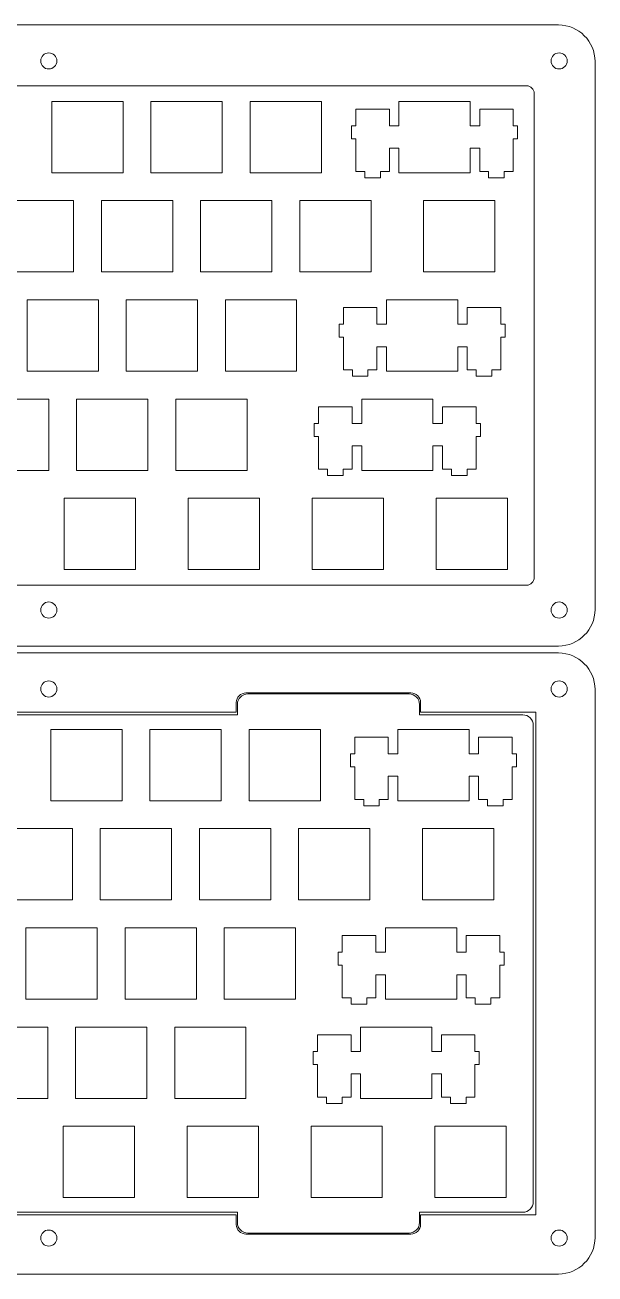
# Model space of a CAD drawing. Header units: millimetres. Extents: x 515 to 825, y -511 to -271.
# Drawn here: x 715.7 to 825.2, y -510.9 to -271.1 of the extents above; entities that cross this region are included whole.
import ezdxf

# ---------------------------------------------------------------- set-up
doc = ezdxf.new("R2010")
doc.units = ezdxf.units.MM
doc.header["$MEASUREMENT"] = 0
doc.layers.add('Layer 1', color=7, linetype='Continuous')

msp = doc.modelspace()

# ---------------------------------------------------------------- linework, layer by layer
at = {"layer": 'Layer 1', "color": 250, "lineweight": 9}
for points, knots in [([(522.4744, -271.1261), (522.4744, -271.1261), (818.2206, -271.1261), (818.2206, -271.1261), (822.0707, -271.1261), (825.2207, -274.2761), (825.2207, -278.1261), (825.2207, -278.1261), (825.2207, -383.3615), (825.2207, -383.3615), (825.2207, -387.2115), (822.0707, -390.3615), (818.2206, -390.3615), (818.2206, -390.3615), (522.4744, -390.3615), (522.4744, -390.3615), (518.6243, -390.3615), (515.4743, -387.2115), (515.4743, -383.3615), (515.4743, -383.3615), (515.4743, -278.1261), (515.4743, -278.1261), (515.4743, -274.2761), (518.6243, -271.1261), (522.4744, -271.1261)], [0, 0, 0, 0, 0.125, 0.125, 0.125, 0.25, 0.25, 0.25, 0.375, 0.375, 0.375, 0.5, 0.5, 0.5, 0.625, 0.625, 0.625, 0.75, 0.75, 0.75, 0.875, 0.875, 0.875, 1, 1, 1, 1]), ([(720.2785, -276.4762), (719.4225, -276.4762), (718.7286, -277.1701), (718.7286, -278.026), (718.7286, -278.8823), (719.4225, -279.576), (720.2785, -279.576), (721.1345, -279.5762), (721.8284, -278.8823), (721.8284, -278.0262), (721.8284, -277.1701), (721.1345, -276.4762), (720.2785, -276.4762)], [0, 0, 0, 0, 0.25, 0.25, 0.25, 0.5, 0.5, 0.5, 0.75, 0.75, 0.75, 1, 1, 1, 1]), ([(818.3214, -276.4762), (817.4655, -276.4762), (816.7718, -277.1701), (816.7718, -278.026), (816.7718, -278.8823), (817.4655, -279.576), (818.3214, -279.576), (819.1773, -279.5762), (819.8709, -278.8823), (819.8709, -278.0262), (819.8709, -277.1701), (819.1773, -276.4762), (818.3214, -276.4762)], [0, 0, 0, 0, 0.25, 0.25, 0.25, 0.5, 0.5, 0.5, 0.75, 0.75, 0.75, 1, 1, 1, 1]), ([(528.6487, -282.7938), (528.6487, -282.7938), (812.0464, -282.7938), (812.0464, -282.7938), (812.8721, -282.7938), (813.5473, -283.4686), (813.5473, -284.294), (813.5473, -284.294), (813.5473, -377.1934), (813.5473, -377.1934), (813.5473, -378.0187), (812.8721, -378.6936), (812.0464, -378.6936), (812.0464, -378.6936), (528.6487, -378.6936), (528.6487, -378.6936), (527.823, -378.6936), (527.1478, -378.0187), (527.1478, -377.1934), (527.1478, -377.1934), (527.1478, -284.294), (527.1478, -284.294), (527.1478, -283.4686), (527.823, -282.7938), (528.6487, -282.7938)], [0, 0, 0, 0, 0.125, 0.125, 0.125, 0.25, 0.25, 0.25, 0.375, 0.375, 0.375, 0.5, 0.5, 0.5, 0.625, 0.625, 0.625, 0.75, 0.75, 0.75, 0.875, 0.875, 0.875, 1, 1, 1, 1]), ([(720.2778, -381.9114), (719.4225, -381.9114), (718.7288, -382.6055), (718.7288, -383.4616), (718.7288, -384.3176), (719.4225, -385.0112), (720.2778, -385.0112), (721.135, -385.0116), (721.8286, -384.3176), (721.8286, -383.4616), (721.8286, -382.6055), (721.135, -381.9114), (720.2778, -381.9114)], [0, 0, 0, 0, 0.25, 0.25, 0.25, 0.5, 0.5, 0.5, 0.75, 0.75, 0.75, 1, 1, 1, 1]), ([(818.3206, -381.9114), (817.4647, -381.9114), (816.771, -382.6053), (816.771, -383.4612), (816.771, -384.3175), (817.4647, -385.0112), (818.3206, -385.0112), (819.1764, -385.0114), (819.8701, -384.3175), (819.8701, -383.4614), (819.8701, -382.6053), (819.1764, -381.9114), (818.3206, -381.9114)], [0, 0, 0, 0, 0.25, 0.25, 0.25, 0.5, 0.5, 0.5, 0.75, 0.75, 0.75, 1, 1, 1, 1]), ([(522.4744, -391.7051), (522.4744, -391.7051), (818.2206, -391.7051), (818.2206, -391.7051), (822.0707, -391.7051), (825.2207, -394.8551), (825.2207, -398.7051), (825.2207, -398.7051), (825.2207, -503.9405), (825.2207, -503.9405), (825.2207, -507.7905), (822.0707, -510.9405), (818.2206, -510.9405), (818.2206, -510.9405), (522.4744, -510.9405), (522.4744, -510.9405), (518.6243, -510.9405), (515.4743, -507.7905), (515.4743, -503.9405), (515.4743, -503.9405), (515.4743, -398.7051), (515.4743, -398.7051), (515.4743, -394.8551), (518.6243, -391.7051), (522.4744, -391.7051)], [0, 0, 0, 0, 0.125, 0.125, 0.125, 0.25, 0.25, 0.25, 0.375, 0.375, 0.375, 0.5, 0.5, 0.5, 0.625, 0.625, 0.625, 0.75, 0.75, 0.75, 0.875, 0.875, 0.875, 1, 1, 1, 1]), ([(720.2785, -397.0552), (719.4224, -397.0552), (718.7285, -397.7491), (718.7285, -398.605), (718.7285, -399.4613), (719.4224, -400.155), (720.2785, -400.155), (721.1346, -400.1552), (721.8285, -399.4613), (721.8285, -398.6052), (721.8285, -397.7491), (721.1346, -397.0552), (720.2785, -397.0552)], [0, 0, 0, 0, 0.25, 0.25, 0.25, 0.5, 0.5, 0.5, 0.75, 0.75, 0.75, 1, 1, 1, 1]), ([(818.3214, -397.0552), (817.4653, -397.0552), (816.7714, -397.7491), (816.7714, -398.605), (816.7714, -399.4613), (817.4653, -400.155), (818.3214, -400.155), (819.1775, -400.1552), (819.8714, -399.4613), (819.8714, -398.6052), (819.8714, -397.7491), (819.1775, -397.0552), (818.3214, -397.0552)], [0, 0, 0, 0, 0.25, 0.25, 0.25, 0.5, 0.5, 0.5, 0.75, 0.75, 0.75, 1, 1, 1, 1]), ([(688.0468, -403.0723), (709.9951, -403.0723), (737.5737, -403.0723), (756.304, -403.0723), (756.304, -403.0723), (756.304, -401.2223), (756.304, -401.2223), (756.304, -400.2048), (757.1365, -399.3723), (758.154, -399.3723), (758.154, -399.3723), (789.854, -399.3723), (789.854, -399.3723), (790.8715, -399.3723), (791.704, -400.2048), (791.704, -401.2223), (791.704, -401.2223), (791.704, -403.0723), (791.704, -403.0723), (809.1876, -403.0723), (813.8483, -403.0723), (813.8483, -403.0723), (813.8483, -403.0723), (813.8483, -499.5739), (813.8483, -499.5739), (813.8483, -499.5739), (809.1876, -499.5739), (791.704, -499.5739), (791.704, -499.5739), (791.704, -501.4239), (791.704, -501.4239), (791.704, -502.4414), (790.8715, -503.2739), (789.854, -503.2739), (789.854, -503.2739), (758.154, -503.2739), (758.154, -503.2739), (757.1365, -503.2739), (756.304, -502.4414), (756.304, -501.4239), (756.304, -501.4239), (756.304, -499.5739), (756.304, -499.5739), (737.5737, -499.5739), (709.9951, -499.5739), (688.0468, -499.5739), (688.0468, -499.5739), (688.0468, -501.4239), (688.0468, -501.4239), (688.0468, -502.4414), (687.2143, -503.2739), (686.1968, -503.2739), (686.1968, -503.2739), (654.4968, -503.2739), (654.4968, -503.2739), (653.4793, -503.2739), (652.6468, -502.4414), (652.6468, -501.4239), (652.6468, -501.4239), (652.6468, -499.5739), (652.6468, -499.5739), (630.7023, -499.5739), (603.1281, -499.5739), (584.4008, -499.5739), (584.4008, -499.5739), (584.4008, -501.4239), (584.4008, -501.4239), (584.4008, -502.4414), (583.5683, -503.2739), (582.5508, -503.2739), (582.5508, -503.2739), (550.8508, -503.2739), (550.8508, -503.2739), (549.8333, -503.2739), (549.0008, -502.4414), (549.0008, -501.4239), (549.0008, -501.4239), (549.0008, -499.5739), (549.0008, -499.5739), (531.5172, -499.5739), (526.8557, -499.5739), (526.8557, -499.5739), (526.8557, -499.5739), (526.8557, -403.0723), (526.8557, -403.0723), (526.8557, -403.0723), (531.5172, -403.0723), (549.0008, -403.0723), (549.0008, -403.0723), (549.0008, -401.2223), (549.0008, -401.2223), (549.0008, -400.2048), (549.8333, -399.3723), (550.8508, -399.3723), (550.8508, -399.3723), (582.5508, -399.3723), (582.5508, -399.3723), (583.5683, -399.3723), (584.4008, -400.2048), (584.4008, -401.2223), (584.4008, -401.2223), (584.4008, -403.0723), (584.4008, -403.0723), (603.1281, -403.0723), (630.7023, -403.0723), (652.6468, -403.0723), (652.6468, -403.0723), (652.6468, -401.2223), (652.6468, -401.2223), (652.6468, -400.2048), (653.4793, -399.3723), (654.4968, -399.3723), (654.4968, -399.3723), (686.1968, -399.3723), (686.1968, -399.3723), (687.2143, -399.3723), (688.0468, -400.2048), (688.0468, -401.2223), (688.0468, -401.2223), (688.0468, -403.0723), (688.0468, -403.0723)], [0, 0, 0, 0, 0.025, 0.025, 0.025, 0.05, 0.05, 0.05, 0.075, 0.075, 0.075, 0.1, 0.1, 0.1, 0.125, 0.125, 0.125, 0.15, 0.15, 0.15, 0.175, 0.175, 0.175, 0.2, 0.2, 0.2, 0.225, 0.225, 0.225, 0.25, 0.25, 0.25, 0.275, 0.275, 0.275, 0.3, 0.3, 0.3, 0.325, 0.325, 0.325, 0.35, 0.35, 0.35, 0.375, 0.375, 0.375, 0.4, 0.4, 0.4, 0.425, 0.425, 0.425, 0.45, 0.45, 0.45, 0.475, 0.475, 0.475, 0.5, 0.5, 0.5, 0.525, 0.525, 0.525, 0.55, 0.55, 0.55, 0.575, 0.575, 0.575, 0.6, 0.6, 0.6, 0.625, 0.625, 0.625, 0.65, 0.65, 0.65, 0.675, 0.675, 0.675, 0.7, 0.7, 0.7, 0.725, 0.725, 0.725, 0.75, 0.75, 0.75, 0.775, 0.775, 0.775, 0.8, 0.8, 0.8, 0.825, 0.825, 0.825, 0.85, 0.85, 0.85, 0.875, 0.875, 0.875, 0.9, 0.9, 0.9, 0.925, 0.925, 0.925, 0.95, 0.95, 0.95, 0.975, 0.975, 0.975, 1, 1, 1, 1]), ([(687.8468, -403.5721), (687.8468, -403.5721), (687.8468, -401.5721), (687.8468, -401.5721), (687.8468, -400.4721), (686.9467, -399.5721), (685.8469, -399.5721), (685.8469, -399.5721), (654.8466, -399.5721), (654.8466, -399.5721), (653.7469, -399.5721), (652.8468, -400.4721), (652.8468, -401.5721), (652.8468, -401.5721), (652.8468, -403.5721), (652.8468, -403.5721), (652.8468, -403.5721), (584.2008, -403.5721), (584.2008, -403.5721), (584.2008, -403.5721), (584.2008, -401.5721), (584.2008, -401.5721), (584.2008, -400.4721), (583.3007, -399.5721), (582.2009, -399.5721), (582.2009, -399.5721), (551.2007, -399.5721), (551.2007, -399.5721), (550.1009, -399.5721), (549.2008, -400.4721), (549.2008, -401.5721), (549.2008, -401.5721), (549.2008, -403.5721), (549.2008, -403.5721), (549.2008, -403.5721), (529.356, -403.5721), (529.356, -403.5721), (528.2559, -403.5721), (527.3559, -404.4721), (527.3559, -405.5721), (527.3559, -405.5721), (527.3559, -497.0741), (527.3559, -497.0741), (527.3559, -498.1741), (528.2559, -499.0741), (529.356, -499.0741), (529.356, -499.0741), (549.2008, -499.0741), (549.2008, -499.0741), (549.2008, -499.0741), (549.2008, -501.0741), (549.2008, -501.0741), (549.2008, -502.1741), (550.1009, -503.0741), (551.2007, -503.0741), (551.2007, -503.0741), (582.2009, -503.0741), (582.2009, -503.0741), (583.3007, -503.0741), (584.2008, -502.1741), (584.2008, -501.0741), (584.2008, -501.0741), (584.2008, -499.0741), (584.2008, -499.0741), (584.2008, -499.0741), (652.8468, -499.0741), (652.8468, -499.0741), (652.8468, -499.0741), (652.8468, -501.0741), (652.8468, -501.0741), (652.8468, -502.1741), (653.7469, -503.0741), (654.8466, -503.0741), (654.8466, -503.0741), (685.8469, -503.0741), (685.8469, -503.0741), (686.9467, -503.0741), (687.8468, -502.1741), (687.8468, -501.0741), (687.8468, -501.0741), (687.8468, -499.0741), (687.8468, -499.0741), (687.8468, -499.0741), (756.504, -499.0741), (756.504, -499.0741), (756.504, -499.0741), (756.504, -501.0741), (756.504, -501.0741), (756.504, -502.1741), (757.4041, -503.0741), (758.5039, -503.0741), (758.5039, -503.0741), (789.5041, -503.0741), (789.5041, -503.0741), (790.6039, -503.0741), (791.504, -502.1741), (791.504, -501.0741), (791.504, -501.0741), (791.504, -499.0741), (791.504, -499.0741), (791.504, -499.0741), (811.3488, -499.0741), (811.3488, -499.0741), (812.4489, -499.0741), (813.3489, -498.1741), (813.3489, -497.0741), (813.3489, -497.0741), (813.3489, -405.5721), (813.3489, -405.5721), (813.3489, -404.4721), (812.4489, -403.5721), (811.3488, -403.5721), (811.3488, -403.5721), (791.504, -403.5721), (791.504, -403.5721), (791.504, -403.5721), (791.504, -401.5721), (791.504, -401.5721), (791.504, -400.4721), (790.6039, -399.5721), (789.5041, -399.5721), (789.5041, -399.5721), (758.5039, -399.5721), (758.5039, -399.5721), (757.4041, -399.5721), (756.504, -400.4721), (756.504, -401.5721), (756.504, -401.5721), (756.504, -403.5721), (756.504, -403.5721), (756.504, -403.5721), (687.8468, -403.5721), (687.8468, -403.5721)], [0, 0, 0, 0, 0.02272727, 0.02272727, 0.02272727, 0.04545455, 0.04545455, 0.04545455, 0.06818182, 0.06818182, 0.06818182, 0.09090909, 0.09090909, 0.09090909, 0.11363636, 0.11363636, 0.11363636, 0.13636364, 0.13636364, 0.13636364, 0.15909091, 0.15909091, 0.15909091, 0.18181818, 0.18181818, 0.18181818, 0.20454545, 0.20454545, 0.20454545, 0.22727273, 0.22727273, 0.22727273, 0.25, 0.25, 0.25, 0.27272727, 0.27272727, 0.27272727, 0.29545455, 0.29545455, 0.29545455, 0.31818182, 0.31818182, 0.31818182, 0.34090909, 0.34090909, 0.34090909, 0.36363636, 0.36363636, 0.36363636, 0.38636364, 0.38636364, 0.38636364, 0.40909091, 0.40909091, 0.40909091, 0.43181818, 0.43181818, 0.43181818, 0.45454545, 0.45454545, 0.45454545, 0.47727273, 0.47727273, 0.47727273, 0.5, 0.5, 0.5, 0.52272727, 0.52272727, 0.52272727, 0.54545455, 0.54545455, 0.54545455, 0.56818182, 0.56818182, 0.56818182, 0.59090909, 0.59090909, 0.59090909, 0.61363636, 0.61363636, 0.61363636, 0.63636364, 0.63636364, 0.63636364, 0.65909091, 0.65909091, 0.65909091, 0.68181818, 0.68181818, 0.68181818, 0.70454545, 0.70454545, 0.70454545, 0.72727273, 0.72727273, 0.72727273, 0.75, 0.75, 0.75, 0.77272727, 0.77272727, 0.77272727, 0.79545455, 0.79545455, 0.79545455, 0.81818182, 0.81818182, 0.81818182, 0.84090909, 0.84090909, 0.84090909, 0.86363636, 0.86363636, 0.86363636, 0.88636364, 0.88636364, 0.88636364, 0.90909091, 0.90909091, 0.90909091, 0.93181818, 0.93181818, 0.93181818, 0.95454545, 0.95454545, 0.95454545, 0.97727273, 0.97727273, 0.97727273, 1, 1, 1, 1]), ([(720.2778, -502.4904), (719.4224, -502.4904), (718.7287, -503.1845), (718.7287, -504.0406), (718.7287, -504.8966), (719.4224, -505.5902), (720.2778, -505.5902), (721.135, -505.5906), (721.8287, -504.8966), (721.8287, -504.0406), (721.8287, -503.1845), (721.135, -502.4904), (720.2778, -502.4904)], [0, 0, 0, 0, 0.25, 0.25, 0.25, 0.5, 0.5, 0.5, 0.75, 0.75, 0.75, 1, 1, 1, 1]), ([(818.3205, -502.4904), (817.4644, -502.4904), (816.7705, -503.1843), (816.7705, -504.0402), (816.7705, -504.8965), (817.4644, -505.5902), (818.3205, -505.5902), (819.1766, -505.5904), (819.8705, -504.8965), (819.8705, -504.0404), (819.8705, -503.1843), (819.1766, -502.4904), (818.3205, -502.4904)], [0, 0, 0, 0, 0.25, 0.25, 0.25, 0.5, 0.5, 0.5, 0.75, 0.75, 0.75, 1, 1, 1, 1])]:
    msp.add_open_spline(points, degree=3, knots=knots, dxfattribs=at)
for points in [[(720.86, -299.4932), (720.86, -299.4932), (720.86, -285.7941), (720.86, -285.7941)], [(720.86, -285.7941), (720.86, -285.7941), (734.559, -285.7941), (734.559, -285.7941)], [(734.559, -285.7941), (734.559, -285.7941), (734.559, -299.4932), (734.559, -299.4932)], [(739.91, -299.4932), (739.91, -299.4932), (739.91, -285.7941), (739.91, -285.7941)], [(739.91, -285.7941), (739.91, -285.7941), (753.609, -285.7941), (753.609, -285.7941)], [(753.609, -285.7941), (753.609, -285.7941), (753.609, -299.4932), (753.609, -299.4932)], [(758.96, -299.4932), (758.96, -299.4932), (758.96, -285.7941), (758.96, -285.7941)], [(758.96, -285.7941), (758.96, -285.7941), (772.659, -285.7941), (772.659, -285.7941)], [(772.659, -285.7941), (772.659, -285.7941), (772.659, -299.4932), (772.659, -299.4932)], [(779.26, -287.2631), (779.26, -287.2631), (779.26, -290.4934), (779.26, -290.4934)], [(785.709, -287.2631), (785.709, -287.2631), (779.26, -287.2631), (779.26, -287.2631)], [(785.709, -290.4934), (785.709, -290.4934), (785.709, -287.2631), (785.709, -287.2631)], [(801.234, -285.7941), (801.234, -285.7941), (787.535, -285.7941), (787.535, -285.7941)], [(787.535, -285.7941), (787.535, -285.7941), (787.535, -290.4934), (787.535, -290.4934)], [(801.234, -290.4934), (801.234, -290.4934), (801.234, -285.7941), (801.234, -285.7941)], [(803.06, -287.2631), (803.06, -287.2631), (803.06, -290.4934), (803.06, -290.4934)], [(809.509, -287.2631), (809.509, -287.2631), (803.06, -287.2631), (803.06, -287.2631)], [(809.509, -290.4934), (809.509, -290.4934), (809.509, -287.2631), (809.509, -287.2631)], [(778.434, -290.4934), (778.434, -290.4934), (778.434, -292.9932), (778.434, -292.9932)], [(779.26, -290.4934), (779.26, -290.4934), (778.434, -290.4934), (778.434, -290.4934)], [(787.535, -290.4934), (787.535, -290.4934), (785.709, -290.4934), (785.709, -290.4934)], [(803.06, -290.4934), (803.06, -290.4934), (801.234, -290.4934), (801.234, -290.4934)], [(810.335, -290.4934), (810.335, -290.4934), (809.509, -290.4934), (809.509, -290.4934)], [(810.335, -292.9932), (810.335, -292.9932), (810.335, -290.4934), (810.335, -290.4934)], [(778.434, -292.9932), (778.434, -292.9932), (779.26, -292.9932), (779.26, -292.9932)], [(779.26, -292.9932), (779.26, -292.9932), (779.26, -299.2631), (779.26, -299.2631)], [(785.709, -294.7942), (785.709, -294.7942), (787.535, -294.7942), (787.535, -294.7942)], [(785.709, -299.2631), (785.709, -299.2631), (785.709, -294.7942), (785.709, -294.7942)], [(787.535, -294.7942), (787.535, -294.7942), (787.535, -299.4932), (787.535, -299.4932)], [(801.234, -294.7942), (801.234, -294.7942), (803.06, -294.7942), (803.06, -294.7942)], [(801.234, -299.4932), (801.234, -299.4932), (801.234, -294.7942), (801.234, -294.7942)], [(803.06, -294.7942), (803.06, -294.7942), (803.06, -299.2631), (803.06, -299.2631)], [(809.509, -292.9932), (809.509, -292.9932), (810.335, -292.9932), (810.335, -292.9932)], [(809.509, -299.2631), (809.509, -299.2631), (809.509, -292.9932), (809.509, -292.9932)], [(734.559, -299.4932), (734.559, -299.4932), (720.86, -299.4932), (720.86, -299.4932)], [(753.609, -299.4932), (753.609, -299.4932), (739.91, -299.4932), (739.91, -299.4932)], [(772.659, -299.4932), (772.659, -299.4932), (758.96, -299.4932), (758.96, -299.4932)], [(779.26, -299.2631), (779.26, -299.2631), (780.984, -299.2631), (780.984, -299.2631)], [(780.984, -299.2631), (780.984, -299.2631), (780.984, -300.4633), (780.984, -300.4633)], [(783.984, -299.2631), (783.984, -299.2631), (785.709, -299.2631), (785.709, -299.2631)], [(783.984, -300.4633), (783.984, -300.4633), (783.984, -299.2631), (783.984, -299.2631)], [(787.535, -299.4932), (787.535, -299.4932), (801.234, -299.4932), (801.234, -299.4932)], [(803.06, -299.2631), (803.06, -299.2631), (804.784, -299.2631), (804.784, -299.2631)], [(804.784, -299.2631), (804.784, -299.2631), (804.784, -300.4633), (804.784, -300.4633)], [(807.784, -299.2631), (807.784, -299.2631), (809.509, -299.2631), (809.509, -299.2631)], [(807.784, -300.4633), (807.784, -300.4633), (807.784, -299.2631), (807.784, -299.2631)], [(780.984, -300.4633), (780.984, -300.4633), (783.984, -300.4633), (783.984, -300.4633)], [(804.784, -300.4633), (804.784, -300.4633), (807.784, -300.4633), (807.784, -300.4633)], [(711.335, -304.8441), (711.335, -304.8441), (725.034, -304.8441), (725.034, -304.8441)], [(725.034, -304.8441), (725.034, -304.8441), (725.034, -318.5432), (725.034, -318.5432)], [(730.385, -318.5432), (730.385, -318.5432), (730.385, -304.8441), (730.385, -304.8441)], [(730.385, -304.8441), (730.385, -304.8441), (744.084, -304.8441), (744.084, -304.8441)], [(744.084, -304.8441), (744.084, -304.8441), (744.084, -318.5432), (744.084, -318.5432)], [(749.435, -318.5432), (749.435, -318.5432), (749.435, -304.8441), (749.435, -304.8441)], [(749.435, -304.8441), (749.435, -304.8441), (763.134, -304.8441), (763.134, -304.8441)], [(763.134, -304.8441), (763.134, -304.8441), (763.134, -318.5432), (763.134, -318.5432)], [(768.485, -318.5432), (768.485, -318.5432), (768.485, -304.8441), (768.485, -304.8441)], [(768.485, -304.8441), (768.485, -304.8441), (782.184, -304.8441), (782.184, -304.8441)], [(782.184, -304.8441), (782.184, -304.8441), (782.184, -318.5432), (782.184, -318.5432)], [(792.296, -318.5432), (792.296, -318.5432), (792.296, -304.8441), (792.296, -304.8441)], [(792.296, -304.8441), (792.296, -304.8441), (805.997, -304.8441), (805.997, -304.8441)], [(805.997, -304.8441), (805.997, -304.8441), (805.997, -318.5432), (805.997, -318.5432)], [(725.034, -318.5432), (725.034, -318.5432), (711.335, -318.5432), (711.335, -318.5432)], [(744.084, -318.5432), (744.084, -318.5432), (730.385, -318.5432), (730.385, -318.5432)], [(763.134, -318.5432), (763.134, -318.5432), (749.435, -318.5432), (749.435, -318.5432)], [(782.184, -318.5432), (782.184, -318.5432), (768.485, -318.5432), (768.485, -318.5432)], [(805.997, -318.5432), (805.997, -318.5432), (792.296, -318.5432), (792.296, -318.5432)], [(716.096, -337.5932), (716.096, -337.5932), (716.096, -323.8941), (716.096, -323.8941)], [(716.096, -323.8941), (716.096, -323.8941), (729.797, -323.8941), (729.797, -323.8941)], [(729.797, -323.8941), (729.797, -323.8941), (729.797, -337.5932), (729.797, -337.5932)], [(735.146, -337.5932), (735.146, -337.5932), (735.146, -323.8941), (735.146, -323.8941)], [(735.146, -323.8941), (735.146, -323.8941), (748.847, -323.8941), (748.847, -323.8941)], [(748.847, -323.8941), (748.847, -323.8941), (748.847, -337.5932), (748.847, -337.5932)], [(754.196, -337.5932), (754.196, -337.5932), (754.196, -323.8941), (754.196, -323.8941)], [(754.196, -323.8941), (754.196, -323.8941), (767.897, -323.8941), (767.897, -323.8941)], [(767.897, -323.8941), (767.897, -323.8941), (767.897, -337.5932), (767.897, -337.5932)], [(776.877, -325.3631), (776.877, -325.3631), (776.877, -328.5934), (776.877, -328.5934)], [(783.328, -325.3631), (783.328, -325.3631), (776.877, -325.3631), (776.877, -325.3631)], [(783.328, -328.5934), (783.328, -328.5934), (783.328, -325.3631), (783.328, -325.3631)], [(798.853, -323.8941), (798.853, -323.8941), (785.152, -323.8941), (785.152, -323.8941)], [(785.152, -323.8941), (785.152, -323.8941), (785.152, -328.5934), (785.152, -328.5934)], [(798.853, -328.5934), (798.853, -328.5934), (798.853, -323.8941), (798.853, -323.8941)], [(800.677, -325.3631), (800.677, -325.3631), (800.677, -328.5934), (800.677, -328.5934)], [(807.128, -325.3631), (807.128, -325.3631), (800.677, -325.3631), (800.677, -325.3631)], [(807.128, -328.5934), (807.128, -328.5934), (807.128, -325.3631), (807.128, -325.3631)], [(776.052, -328.5934), (776.052, -328.5934), (776.052, -331.0932), (776.052, -331.0932)], [(776.877, -328.5934), (776.877, -328.5934), (776.052, -328.5934), (776.052, -328.5934)], [(785.152, -328.5934), (785.152, -328.5934), (783.328, -328.5934), (783.328, -328.5934)], [(800.677, -328.5934), (800.677, -328.5934), (798.853, -328.5934), (798.853, -328.5934)], [(807.952, -328.5934), (807.952, -328.5934), (807.128, -328.5934), (807.128, -328.5934)], [(807.952, -331.0932), (807.952, -331.0932), (807.952, -328.5934), (807.952, -328.5934)], [(776.052, -331.0932), (776.052, -331.0932), (776.877, -331.0932), (776.877, -331.0932)], [(776.877, -331.0932), (776.877, -331.0932), (776.877, -337.3631), (776.877, -337.3631)], [(783.328, -332.8942), (783.328, -332.8942), (785.152, -332.8942), (785.152, -332.8942)], [(783.328, -337.3631), (783.328, -337.3631), (783.328, -332.8942), (783.328, -332.8942)], [(785.152, -332.8942), (785.152, -332.8942), (785.152, -337.5932), (785.152, -337.5932)], [(798.853, -332.8942), (798.853, -332.8942), (800.677, -332.8942), (800.677, -332.8942)], [(798.853, -337.5932), (798.853, -337.5932), (798.853, -332.8942), (798.853, -332.8942)], [(800.677, -332.8942), (800.677, -332.8942), (800.677, -337.3631), (800.677, -337.3631)], [(807.128, -331.0932), (807.128, -331.0932), (807.952, -331.0932), (807.952, -331.0932)], [(807.128, -337.3631), (807.128, -337.3631), (807.128, -331.0932), (807.128, -331.0932)], [(729.797, -337.5932), (729.797, -337.5932), (716.096, -337.5932), (716.096, -337.5932)], [(748.847, -337.5932), (748.847, -337.5932), (735.146, -337.5932), (735.146, -337.5932)], [(767.897, -337.5932), (767.897, -337.5932), (754.196, -337.5932), (754.196, -337.5932)], [(776.877, -337.3631), (776.877, -337.3631), (778.601, -337.3631), (778.601, -337.3631)], [(778.601, -337.3631), (778.601, -337.3631), (778.601, -338.5633), (778.601, -338.5633)], [(781.601, -337.3631), (781.601, -337.3631), (783.328, -337.3631), (783.328, -337.3631)], [(781.601, -338.5633), (781.601, -338.5633), (781.601, -337.3631), (781.601, -337.3631)], [(785.152, -337.5932), (785.152, -337.5932), (798.853, -337.5932), (798.853, -337.5932)], [(800.677, -337.3631), (800.677, -337.3631), (802.403, -337.3631), (802.403, -337.3631)], [(802.403, -337.3631), (802.403, -337.3631), (802.403, -338.5633), (802.403, -338.5633)], [(805.403, -337.3631), (805.403, -337.3631), (807.128, -337.3631), (807.128, -337.3631)], [(805.403, -338.5633), (805.403, -338.5633), (805.403, -337.3631), (805.403, -337.3631)], [(778.601, -338.5633), (778.601, -338.5633), (781.601, -338.5633), (781.601, -338.5633)], [(802.403, -338.5633), (802.403, -338.5633), (805.403, -338.5633), (805.403, -338.5633)], [(706.571, -342.9427), (706.571, -342.9427), (720.272, -342.9427), (720.272, -342.9427)], [(720.272, -342.9427), (720.272, -342.9427), (720.272, -356.6433), (720.272, -356.6433)], [(725.621, -356.6433), (725.621, -356.6433), (725.621, -342.9427), (725.621, -342.9427)], [(725.621, -342.9427), (725.621, -342.9427), (739.322, -342.9427), (739.322, -342.9427)], [(739.322, -342.9427), (739.322, -342.9427), (739.322, -356.6433), (739.322, -356.6433)], [(744.671, -356.6433), (744.671, -356.6433), (744.671, -342.9427), (744.671, -342.9427)], [(744.671, -342.9427), (744.671, -342.9427), (758.372, -342.9427), (758.372, -342.9427)], [(758.372, -342.9427), (758.372, -342.9427), (758.372, -356.6433), (758.372, -356.6433)], [(772.115, -344.4132), (772.115, -344.4132), (772.115, -347.6433), (772.115, -347.6433)], [(778.566, -344.4132), (778.566, -344.4132), (772.115, -344.4132), (772.115, -344.4132)], [(778.566, -347.6433), (778.566, -347.6433), (778.566, -344.4132), (778.566, -344.4132)], [(794.09, -342.9427), (794.09, -342.9427), (780.39, -342.9427), (780.39, -342.9427)], [(780.39, -342.9427), (780.39, -342.9427), (780.39, -347.6433), (780.39, -347.6433)], [(794.09, -347.6433), (794.09, -347.6433), (794.09, -342.9427), (794.09, -342.9427)], [(795.915, -344.4132), (795.915, -344.4132), (795.915, -347.6433), (795.915, -347.6433)], [(802.365, -344.4132), (802.365, -344.4132), (795.915, -344.4132), (795.915, -344.4132)], [(802.365, -347.6433), (802.365, -347.6433), (802.365, -344.4132), (802.365, -344.4132)], [(771.291, -347.6433), (771.291, -347.6433), (771.291, -350.1431), (771.291, -350.1431)], [(772.115, -347.6433), (772.115, -347.6433), (771.291, -347.6433), (771.291, -347.6433)], [(780.39, -347.6433), (780.39, -347.6433), (778.566, -347.6433), (778.566, -347.6433)], [(795.915, -347.6433), (795.915, -347.6433), (794.09, -347.6433), (794.09, -347.6433)], [(803.191, -347.6433), (803.191, -347.6433), (802.365, -347.6433), (802.365, -347.6433)], [(803.191, -350.1431), (803.191, -350.1431), (803.191, -347.6433), (803.191, -347.6433)], [(771.291, -350.1431), (771.291, -350.1431), (772.115, -350.1431), (772.115, -350.1431)], [(772.115, -350.1431), (772.115, -350.1431), (772.115, -356.4131), (772.115, -356.4131)], [(778.566, -351.9442), (778.566, -351.9442), (780.39, -351.9442), (780.39, -351.9442)], [(778.566, -356.4131), (778.566, -356.4131), (778.566, -351.9442), (778.566, -351.9442)], [(780.39, -351.9442), (780.39, -351.9442), (780.39, -356.6433), (780.39, -356.6433)], [(794.09, -351.9442), (794.09, -351.9442), (795.915, -351.9442), (795.915, -351.9442)], [(794.09, -356.6433), (794.09, -356.6433), (794.09, -351.9442), (794.09, -351.9442)], [(795.915, -351.9442), (795.915, -351.9442), (795.915, -356.4131), (795.915, -356.4131)], [(802.365, -350.1431), (802.365, -350.1431), (803.191, -350.1431), (803.191, -350.1431)], [(802.365, -356.4131), (802.365, -356.4131), (802.365, -350.1431), (802.365, -350.1431)], [(720.272, -356.6433), (720.272, -356.6433), (706.571, -356.6433), (706.571, -356.6433)], [(739.322, -356.6433), (739.322, -356.6433), (725.621, -356.6433), (725.621, -356.6433)], [(758.372, -356.6433), (758.372, -356.6433), (744.671, -356.6433), (744.671, -356.6433)], [(772.115, -356.4131), (772.115, -356.4131), (773.84, -356.4131), (773.84, -356.4131)], [(773.84, -356.4131), (773.84, -356.4131), (773.84, -357.6134), (773.84, -357.6134)], [(776.84, -356.4131), (776.84, -356.4131), (778.566, -356.4131), (778.566, -356.4131)], [(776.84, -357.6134), (776.84, -357.6134), (776.84, -356.4131), (776.84, -356.4131)], [(780.39, -356.6433), (780.39, -356.6433), (794.09, -356.6433), (794.09, -356.6433)], [(795.915, -356.4131), (795.915, -356.4131), (797.64, -356.4131), (797.64, -356.4131)], [(797.64, -356.4131), (797.64, -356.4131), (797.64, -357.6134), (797.64, -357.6134)], [(800.64, -356.4131), (800.64, -356.4131), (802.365, -356.4131), (802.365, -356.4131)], [(800.64, -357.6134), (800.64, -357.6134), (800.64, -356.4131), (800.64, -356.4131)], [(773.84, -357.6134), (773.84, -357.6134), (776.84, -357.6134), (776.84, -357.6134)], [(797.64, -357.6134), (797.64, -357.6134), (800.64, -357.6134), (800.64, -357.6134)], [(723.24, -375.6933), (723.24, -375.6933), (723.24, -361.9942), (723.24, -361.9942)], [(723.24, -361.9942), (723.24, -361.9942), (736.94, -361.9942), (736.94, -361.9942)], [(736.94, -361.9942), (736.94, -361.9942), (736.94, -375.6933), (736.94, -375.6933)], [(747.052, -375.6933), (747.052, -375.6933), (747.052, -361.9942), (747.052, -361.9942)], [(747.052, -361.9942), (747.052, -361.9942), (760.753, -361.9942), (760.753, -361.9942)], [(760.753, -361.9942), (760.753, -361.9942), (760.753, -375.6933), (760.753, -375.6933)], [(770.865, -375.6933), (770.865, -375.6933), (770.865, -361.9942), (770.865, -361.9942)], [(770.865, -361.9942), (770.865, -361.9942), (784.565, -361.9942), (784.565, -361.9942)], [(784.565, -361.9942), (784.565, -361.9942), (784.565, -375.6933), (784.565, -375.6933)], [(794.677, -375.6933), (794.677, -375.6933), (794.677, -361.9942), (794.677, -361.9942)], [(794.677, -361.9942), (794.677, -361.9942), (808.378, -361.9942), (808.378, -361.9942)], [(808.378, -361.9942), (808.378, -361.9942), (808.378, -375.6933), (808.378, -375.6933)], [(736.94, -375.6933), (736.94, -375.6933), (723.24, -375.6933), (723.24, -375.6933)], [(760.753, -375.6933), (760.753, -375.6933), (747.052, -375.6933), (747.052, -375.6933)], [(784.565, -375.6933), (784.565, -375.6933), (770.865, -375.6933), (770.865, -375.6933)], [(808.378, -375.6933), (808.378, -375.6933), (794.677, -375.6933), (794.677, -375.6933)], [(720.6509, -420.0713), (720.6509, -420.0713), (720.6509, -406.3722), (720.6509, -406.3722)], [(720.6509, -406.3722), (720.6509, -406.3722), (734.3499, -406.3722), (734.3499, -406.3722)], [(734.3499, -406.3722), (734.3499, -406.3722), (734.3499, -420.0713), (734.3499, -420.0713)], [(739.7009, -420.0713), (739.7009, -420.0713), (739.7009, -406.3722), (739.7009, -406.3722)], [(739.7009, -406.3722), (739.7009, -406.3722), (753.3999, -406.3722), (753.3999, -406.3722)], [(753.3999, -406.3722), (753.3999, -406.3722), (753.3999, -420.0713), (753.3999, -420.0713)], [(758.7509, -420.0713), (758.7509, -420.0713), (758.7509, -406.3722), (758.7509, -406.3722)], [(758.7509, -406.3722), (758.7509, -406.3722), (772.4499, -406.3722), (772.4499, -406.3722)], [(772.4499, -406.3722), (772.4499, -406.3722), (772.4499, -420.0713), (772.4499, -420.0713)], [(801.0249, -406.3722), (801.0249, -406.3722), (787.3259, -406.3722), (787.3259, -406.3722)], [(787.3259, -406.3722), (787.3259, -406.3722), (787.3259, -411.0715), (787.3259, -411.0715)], [(801.0249, -411.0715), (801.0249, -411.0715), (801.0249, -406.3722), (801.0249, -406.3722)], [(779.0509, -407.8412), (779.0509, -407.8412), (779.0509, -411.0715), (779.0509, -411.0715)], [(785.4999, -407.8412), (785.4999, -407.8412), (779.0509, -407.8412), (779.0509, -407.8412)], [(785.4999, -411.0715), (785.4999, -411.0715), (785.4999, -407.8412), (785.4999, -407.8412)], [(802.8509, -407.8412), (802.8509, -407.8412), (802.8509, -411.0715), (802.8509, -411.0715)], [(809.2999, -407.8412), (809.2999, -407.8412), (802.8509, -407.8412), (802.8509, -407.8412)], [(809.2999, -411.0715), (809.2999, -411.0715), (809.2999, -407.8412), (809.2999, -407.8412)], [(778.2249, -411.0715), (778.2249, -411.0715), (778.2249, -413.5713), (778.2249, -413.5713)], [(779.0509, -411.0715), (779.0509, -411.0715), (778.2249, -411.0715), (778.2249, -411.0715)], [(787.3259, -411.0715), (787.3259, -411.0715), (785.4999, -411.0715), (785.4999, -411.0715)], [(802.8509, -411.0715), (802.8509, -411.0715), (801.0249, -411.0715), (801.0249, -411.0715)], [(810.1259, -411.0715), (810.1259, -411.0715), (809.2999, -411.0715), (809.2999, -411.0715)], [(810.1259, -413.5713), (810.1259, -413.5713), (810.1259, -411.0715), (810.1259, -411.0715)], [(778.2249, -413.5713), (778.2249, -413.5713), (779.0509, -413.5713), (779.0509, -413.5713)], [(779.0509, -413.5713), (779.0509, -413.5713), (779.0509, -419.8412), (779.0509, -419.8412)], [(809.2999, -413.5713), (809.2999, -413.5713), (810.1259, -413.5713), (810.1259, -413.5713)], [(809.2999, -419.8412), (809.2999, -419.8412), (809.2999, -413.5713), (809.2999, -413.5713)], [(785.4999, -415.3723), (785.4999, -415.3723), (787.3259, -415.3723), (787.3259, -415.3723)], [(785.4999, -419.8412), (785.4999, -419.8412), (785.4999, -415.3723), (785.4999, -415.3723)], [(787.3259, -415.3723), (787.3259, -415.3723), (787.3259, -420.0713), (787.3259, -420.0713)], [(801.0249, -415.3723), (801.0249, -415.3723), (802.8509, -415.3723), (802.8509, -415.3723)], [(801.0249, -420.0713), (801.0249, -420.0713), (801.0249, -415.3723), (801.0249, -415.3723)], [(802.8509, -415.3723), (802.8509, -415.3723), (802.8509, -419.8412), (802.8509, -419.8412)], [(734.3499, -420.0713), (734.3499, -420.0713), (720.6509, -420.0713), (720.6509, -420.0713)], [(753.3999, -420.0713), (753.3999, -420.0713), (739.7009, -420.0713), (739.7009, -420.0713)], [(772.4499, -420.0713), (772.4499, -420.0713), (758.7509, -420.0713), (758.7509, -420.0713)], [(779.0509, -419.8412), (779.0509, -419.8412), (780.7749, -419.8412), (780.7749, -419.8412)], [(780.7749, -419.8412), (780.7749, -419.8412), (780.7749, -421.0414), (780.7749, -421.0414)], [(780.7749, -421.0414), (780.7749, -421.0414), (783.7749, -421.0414), (783.7749, -421.0414)], [(783.7749, -419.8412), (783.7749, -419.8412), (785.4999, -419.8412), (785.4999, -419.8412)], [(783.7749, -421.0414), (783.7749, -421.0414), (783.7749, -419.8412), (783.7749, -419.8412)], [(787.3259, -420.0713), (787.3259, -420.0713), (801.0249, -420.0713), (801.0249, -420.0713)], [(802.8509, -419.8412), (802.8509, -419.8412), (804.5749, -419.8412), (804.5749, -419.8412)], [(804.5749, -419.8412), (804.5749, -419.8412), (804.5749, -421.0414), (804.5749, -421.0414)], [(804.5749, -421.0414), (804.5749, -421.0414), (807.5749, -421.0414), (807.5749, -421.0414)], [(807.5749, -419.8412), (807.5749, -419.8412), (809.2999, -419.8412), (809.2999, -419.8412)], [(807.5749, -421.0414), (807.5749, -421.0414), (807.5749, -419.8412), (807.5749, -419.8412)], [(711.1259, -425.4222), (711.1259, -425.4222), (724.8249, -425.4222), (724.8249, -425.4222)], [(724.8249, -425.4222), (724.8249, -425.4222), (724.8249, -439.1213), (724.8249, -439.1213)], [(730.1759, -439.1213), (730.1759, -439.1213), (730.1759, -425.4222), (730.1759, -425.4222)], [(730.1759, -425.4222), (730.1759, -425.4222), (743.8749, -425.4222), (743.8749, -425.4222)], [(743.8749, -425.4222), (743.8749, -425.4222), (743.8749, -439.1213), (743.8749, -439.1213)], [(749.2259, -439.1213), (749.2259, -439.1213), (749.2259, -425.4222), (749.2259, -425.4222)], [(749.2259, -425.4222), (749.2259, -425.4222), (762.9249, -425.4222), (762.9249, -425.4222)], [(762.9249, -425.4222), (762.9249, -425.4222), (762.9249, -439.1213), (762.9249, -439.1213)], [(768.2759, -439.1213), (768.2759, -439.1213), (768.2759, -425.4222), (768.2759, -425.4222)], [(768.2759, -425.4222), (768.2759, -425.4222), (781.9749, -425.4222), (781.9749, -425.4222)], [(781.9749, -425.4222), (781.9749, -425.4222), (781.9749, -439.1213), (781.9749, -439.1213)], [(792.0869, -439.1213), (792.0869, -439.1213), (792.0869, -425.4222), (792.0869, -425.4222)], [(792.0869, -425.4222), (792.0869, -425.4222), (805.7879, -425.4222), (805.7879, -425.4222)], [(805.7879, -425.4222), (805.7879, -425.4222), (805.7879, -439.1213), (805.7879, -439.1213)], [(724.8249, -439.1213), (724.8249, -439.1213), (711.1259, -439.1213), (711.1259, -439.1213)], [(743.8749, -439.1213), (743.8749, -439.1213), (730.1759, -439.1213), (730.1759, -439.1213)], [(762.9249, -439.1213), (762.9249, -439.1213), (749.2259, -439.1213), (749.2259, -439.1213)], [(781.9749, -439.1213), (781.9749, -439.1213), (768.2759, -439.1213), (768.2759, -439.1213)], [(805.7879, -439.1213), (805.7879, -439.1213), (792.0869, -439.1213), (792.0869, -439.1213)], [(715.8869, -458.1713), (715.8869, -458.1713), (715.8869, -444.4722), (715.8869, -444.4722)], [(715.8869, -444.4722), (715.8869, -444.4722), (729.5879, -444.4722), (729.5879, -444.4722)], [(729.5879, -444.4722), (729.5879, -444.4722), (729.5879, -458.1713), (729.5879, -458.1713)], [(734.9369, -458.1713), (734.9369, -458.1713), (734.9369, -444.4722), (734.9369, -444.4722)], [(734.9369, -444.4722), (734.9369, -444.4722), (748.6379, -444.4722), (748.6379, -444.4722)], [(748.6379, -444.4722), (748.6379, -444.4722), (748.6379, -458.1713), (748.6379, -458.1713)], [(753.9869, -458.1713), (753.9869, -458.1713), (753.9869, -444.4722), (753.9869, -444.4722)], [(753.9869, -444.4722), (753.9869, -444.4722), (767.6879, -444.4722), (767.6879, -444.4722)], [(767.6879, -444.4722), (767.6879, -444.4722), (767.6879, -458.1713), (767.6879, -458.1713)], [(776.6679, -445.9412), (776.6679, -445.9412), (776.6679, -449.1715), (776.6679, -449.1715)], [(783.1189, -445.9412), (783.1189, -445.9412), (776.6679, -445.9412), (776.6679, -445.9412)], [(783.1189, -449.1715), (783.1189, -449.1715), (783.1189, -445.9412), (783.1189, -445.9412)], [(798.6439, -444.4722), (798.6439, -444.4722), (784.9429, -444.4722), (784.9429, -444.4722)], [(784.9429, -444.4722), (784.9429, -444.4722), (784.9429, -449.1715), (784.9429, -449.1715)], [(798.6439, -449.1715), (798.6439, -449.1715), (798.6439, -444.4722), (798.6439, -444.4722)], [(800.4679, -445.9412), (800.4679, -445.9412), (800.4679, -449.1715), (800.4679, -449.1715)], [(806.9189, -445.9412), (806.9189, -445.9412), (800.4679, -445.9412), (800.4679, -445.9412)], [(806.9189, -449.1715), (806.9189, -449.1715), (806.9189, -445.9412), (806.9189, -445.9412)], [(775.8429, -449.1715), (775.8429, -449.1715), (775.8429, -451.6713), (775.8429, -451.6713)], [(776.6679, -449.1715), (776.6679, -449.1715), (775.8429, -449.1715), (775.8429, -449.1715)], [(784.9429, -449.1715), (784.9429, -449.1715), (783.1189, -449.1715), (783.1189, -449.1715)], [(800.4679, -449.1715), (800.4679, -449.1715), (798.6439, -449.1715), (798.6439, -449.1715)], [(807.7429, -449.1715), (807.7429, -449.1715), (806.9189, -449.1715), (806.9189, -449.1715)], [(807.7429, -451.6713), (807.7429, -451.6713), (807.7429, -449.1715), (807.7429, -449.1715)], [(775.8429, -451.6713), (775.8429, -451.6713), (776.6679, -451.6713), (776.6679, -451.6713)], [(776.6679, -451.6713), (776.6679, -451.6713), (776.6679, -457.9412), (776.6679, -457.9412)], [(806.9189, -451.6713), (806.9189, -451.6713), (807.7429, -451.6713), (807.7429, -451.6713)], [(806.9189, -457.9412), (806.9189, -457.9412), (806.9189, -451.6713), (806.9189, -451.6713)], [(783.1189, -453.4723), (783.1189, -453.4723), (784.9429, -453.4723), (784.9429, -453.4723)], [(783.1189, -457.9412), (783.1189, -457.9412), (783.1189, -453.4723), (783.1189, -453.4723)], [(784.9429, -453.4723), (784.9429, -453.4723), (784.9429, -458.1713), (784.9429, -458.1713)], [(798.6439, -453.4723), (798.6439, -453.4723), (800.4679, -453.4723), (800.4679, -453.4723)], [(798.6439, -458.1713), (798.6439, -458.1713), (798.6439, -453.4723), (798.6439, -453.4723)], [(800.4679, -453.4723), (800.4679, -453.4723), (800.4679, -457.9412), (800.4679, -457.9412)], [(776.6679, -457.9412), (776.6679, -457.9412), (778.3919, -457.9412), (778.3919, -457.9412)], [(778.3919, -457.9412), (778.3919, -457.9412), (778.3919, -459.1414), (778.3919, -459.1414)], [(781.3919, -457.9412), (781.3919, -457.9412), (783.1189, -457.9412), (783.1189, -457.9412)], [(781.3919, -459.1414), (781.3919, -459.1414), (781.3919, -457.9412), (781.3919, -457.9412)], [(800.4679, -457.9412), (800.4679, -457.9412), (802.1939, -457.9412), (802.1939, -457.9412)], [(802.1939, -457.9412), (802.1939, -457.9412), (802.1939, -459.1414), (802.1939, -459.1414)], [(805.1939, -457.9412), (805.1939, -457.9412), (806.9189, -457.9412), (806.9189, -457.9412)], [(805.1939, -459.1414), (805.1939, -459.1414), (805.1939, -457.9412), (805.1939, -457.9412)], [(729.5879, -458.1713), (729.5879, -458.1713), (715.8869, -458.1713), (715.8869, -458.1713)], [(748.6379, -458.1713), (748.6379, -458.1713), (734.9369, -458.1713), (734.9369, -458.1713)], [(767.6879, -458.1713), (767.6879, -458.1713), (753.9869, -458.1713), (753.9869, -458.1713)], [(778.3919, -459.1414), (778.3919, -459.1414), (781.3919, -459.1414), (781.3919, -459.1414)], [(784.9429, -458.1713), (784.9429, -458.1713), (798.6439, -458.1713), (798.6439, -458.1713)], [(802.1939, -459.1414), (802.1939, -459.1414), (805.1939, -459.1414), (805.1939, -459.1414)], [(706.3619, -463.5208), (706.3619, -463.5208), (720.0629, -463.5208), (720.0629, -463.5208)], [(720.0629, -463.5208), (720.0629, -463.5208), (720.0629, -477.2214), (720.0629, -477.2214)], [(725.4119, -477.2214), (725.4119, -477.2214), (725.4119, -463.5208), (725.4119, -463.5208)], [(725.4119, -463.5208), (725.4119, -463.5208), (739.1129, -463.5208), (739.1129, -463.5208)], [(739.1129, -463.5208), (739.1129, -463.5208), (739.1129, -477.2214), (739.1129, -477.2214)], [(744.4619, -477.2214), (744.4619, -477.2214), (744.4619, -463.5208), (744.4619, -463.5208)], [(744.4619, -463.5208), (744.4619, -463.5208), (758.1629, -463.5208), (758.1629, -463.5208)], [(758.1629, -463.5208), (758.1629, -463.5208), (758.1629, -477.2214), (758.1629, -477.2214)], [(771.9059, -464.9913), (771.9059, -464.9913), (771.9059, -468.2214), (771.9059, -468.2214)], [(778.3569, -464.9913), (778.3569, -464.9913), (771.9059, -464.9913), (771.9059, -464.9913)], [(778.3569, -468.2214), (778.3569, -468.2214), (778.3569, -464.9913), (778.3569, -464.9913)], [(793.8809, -463.5208), (793.8809, -463.5208), (780.1809, -463.5208), (780.1809, -463.5208)], [(780.1809, -463.5208), (780.1809, -463.5208), (780.1809, -468.2214), (780.1809, -468.2214)], [(793.8809, -468.2214), (793.8809, -468.2214), (793.8809, -463.5208), (793.8809, -463.5208)], [(795.7059, -464.9913), (795.7059, -464.9913), (795.7059, -468.2214), (795.7059, -468.2214)], [(802.1559, -464.9913), (802.1559, -464.9913), (795.7059, -464.9913), (795.7059, -464.9913)], [(802.1559, -468.2214), (802.1559, -468.2214), (802.1559, -464.9913), (802.1559, -464.9913)], [(771.0819, -468.2214), (771.0819, -468.2214), (771.0819, -470.7212), (771.0819, -470.7212)], [(771.9059, -468.2214), (771.9059, -468.2214), (771.0819, -468.2214), (771.0819, -468.2214)], [(780.1809, -468.2214), (780.1809, -468.2214), (778.3569, -468.2214), (778.3569, -468.2214)], [(795.7059, -468.2214), (795.7059, -468.2214), (793.8809, -468.2214), (793.8809, -468.2214)], [(802.9819, -468.2214), (802.9819, -468.2214), (802.1559, -468.2214), (802.1559, -468.2214)], [(802.9819, -470.7212), (802.9819, -470.7212), (802.9819, -468.2214), (802.9819, -468.2214)], [(771.0819, -470.7212), (771.0819, -470.7212), (771.9059, -470.7212), (771.9059, -470.7212)], [(771.9059, -470.7212), (771.9059, -470.7212), (771.9059, -476.9912), (771.9059, -476.9912)], [(802.1559, -470.7212), (802.1559, -470.7212), (802.9819, -470.7212), (802.9819, -470.7212)], [(802.1559, -476.9912), (802.1559, -476.9912), (802.1559, -470.7212), (802.1559, -470.7212)], [(778.3569, -472.5223), (778.3569, -472.5223), (780.1809, -472.5223), (780.1809, -472.5223)], [(778.3569, -476.9912), (778.3569, -476.9912), (778.3569, -472.5223), (778.3569, -472.5223)], [(780.1809, -472.5223), (780.1809, -472.5223), (780.1809, -477.2214), (780.1809, -477.2214)], [(793.8809, -472.5223), (793.8809, -472.5223), (795.7059, -472.5223), (795.7059, -472.5223)], [(793.8809, -477.2214), (793.8809, -477.2214), (793.8809, -472.5223), (793.8809, -472.5223)], [(795.7059, -472.5223), (795.7059, -472.5223), (795.7059, -476.9912), (795.7059, -476.9912)], [(720.0629, -477.2214), (720.0629, -477.2214), (706.3619, -477.2214), (706.3619, -477.2214)], [(739.1129, -477.2214), (739.1129, -477.2214), (725.4119, -477.2214), (725.4119, -477.2214)], [(758.1629, -477.2214), (758.1629, -477.2214), (744.4619, -477.2214), (744.4619, -477.2214)], [(771.9059, -476.9912), (771.9059, -476.9912), (773.6309, -476.9912), (773.6309, -476.9912)], [(773.6309, -476.9912), (773.6309, -476.9912), (773.6309, -478.1915), (773.6309, -478.1915)], [(776.6309, -476.9912), (776.6309, -476.9912), (778.3569, -476.9912), (778.3569, -476.9912)], [(776.6309, -478.1915), (776.6309, -478.1915), (776.6309, -476.9912), (776.6309, -476.9912)], [(780.1809, -477.2214), (780.1809, -477.2214), (793.8809, -477.2214), (793.8809, -477.2214)], [(795.7059, -476.9912), (795.7059, -476.9912), (797.4309, -476.9912), (797.4309, -476.9912)], [(797.4309, -476.9912), (797.4309, -476.9912), (797.4309, -478.1915), (797.4309, -478.1915)], [(800.4309, -476.9912), (800.4309, -476.9912), (802.1559, -476.9912), (802.1559, -476.9912)], [(800.4309, -478.1915), (800.4309, -478.1915), (800.4309, -476.9912), (800.4309, -476.9912)], [(773.6309, -478.1915), (773.6309, -478.1915), (776.6309, -478.1915), (776.6309, -478.1915)], [(797.4309, -478.1915), (797.4309, -478.1915), (800.4309, -478.1915), (800.4309, -478.1915)], [(723.0309, -496.2714), (723.0309, -496.2714), (723.0309, -482.5723), (723.0309, -482.5723)], [(723.0309, -482.5723), (723.0309, -482.5723), (736.7309, -482.5723), (736.7309, -482.5723)], [(736.7309, -482.5723), (736.7309, -482.5723), (736.7309, -496.2714), (736.7309, -496.2714)], [(746.8429, -496.2714), (746.8429, -496.2714), (746.8429, -482.5723), (746.8429, -482.5723)], [(746.8429, -482.5723), (746.8429, -482.5723), (760.5439, -482.5723), (760.5439, -482.5723)], [(760.5439, -482.5723), (760.5439, -482.5723), (760.5439, -496.2714), (760.5439, -496.2714)], [(770.6559, -496.2714), (770.6559, -496.2714), (770.6559, -482.5723), (770.6559, -482.5723)], [(770.6559, -482.5723), (770.6559, -482.5723), (784.3559, -482.5723), (784.3559, -482.5723)], [(784.3559, -482.5723), (784.3559, -482.5723), (784.3559, -496.2714), (784.3559, -496.2714)], [(794.4679, -496.2714), (794.4679, -496.2714), (794.4679, -482.5723), (794.4679, -482.5723)], [(794.4679, -482.5723), (794.4679, -482.5723), (808.1689, -482.5723), (808.1689, -482.5723)], [(808.1689, -482.5723), (808.1689, -482.5723), (808.1689, -496.2714), (808.1689, -496.2714)], [(736.7309, -496.2714), (736.7309, -496.2714), (723.0309, -496.2714), (723.0309, -496.2714)], [(760.5439, -496.2714), (760.5439, -496.2714), (746.8429, -496.2714), (746.8429, -496.2714)], [(784.3559, -496.2714), (784.3559, -496.2714), (770.6559, -496.2714), (770.6559, -496.2714)], [(808.1689, -496.2714), (808.1689, -496.2714), (794.4679, -496.2714), (794.4679, -496.2714)]]:
    msp.add_open_spline(points, degree=3, dxfattribs=at)

doc.saveas('drawing.dxf')
